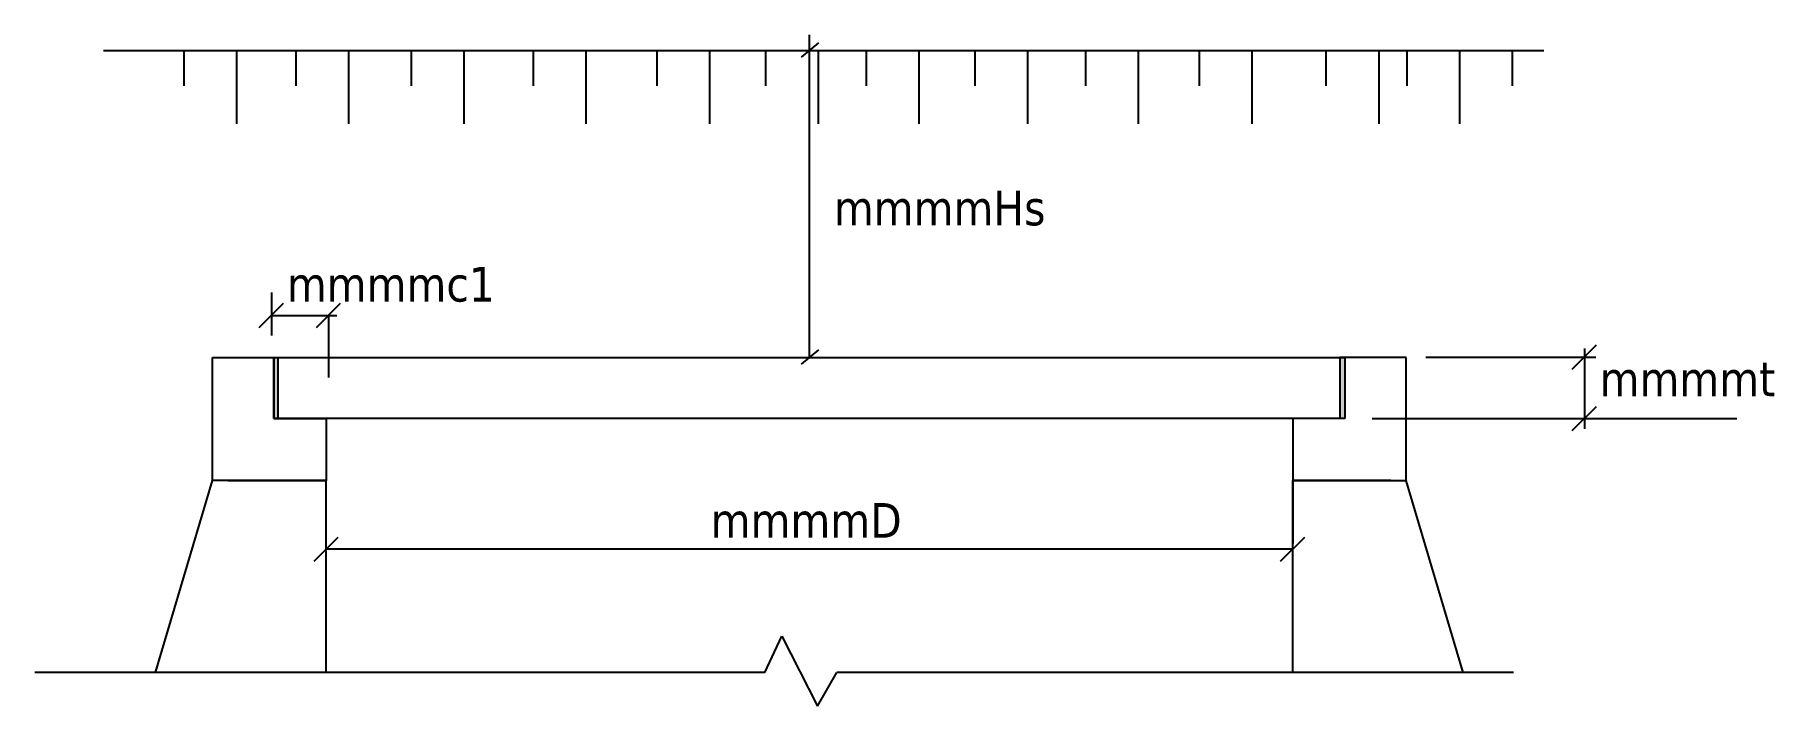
# Model space of a CAD drawing. Header units: millimetres. Extents: x 4150 to 16888, y 4080 to 8994.
import ezdxf

# ---------------------------------------------------------------- set-up
doc = ezdxf.new("R2010")
doc.units = ezdxf.units.MM
doc.layers.add('text', color=7, linetype='Continuous', lineweight=15)
doc.styles.add('tahoma', font='tahoma_7.ttf')

msp = doc.modelspace()

# ---------------------------------------------------------------- hatches: boundary and pattern name
at = {"layer": 'text', "lineweight": -3}
h = msp.add_hatch(color=256, dxfattribs=at)
h.dxf.hatch_style = 1
h.paths.add_polyline_path([(5931, 6633), (5901, 6633), (5901, 6187), (5931, 6187)])
h.paths.add_polyline_path([(13744, 6633), (13707, 6633), (13707, 6187), (13744, 6187)])

# ---------------------------------------------------------------- linework, layer by layer
for p, q in [((5794, 6853), (5971, 7029)), ((6213, 6853), (6390, 7029)), ((15410, 6548), (15587, 6725)), ((15410, 6098), (15587, 6275)), ((6195, 5141), (6372, 5318)), ((13273, 5141), (13450, 5318)), ((9496, 4327), (9622, 4592)), ((9622, 4592), (9881, 4080)), ((9881, 4080), (10023, 4327))]:
    msp.add_line(p, q)
for p, q in [((9890, 8936), (9763, 8831)), ((9823, 6633), (9823, 8994)), ((4654, 8880), (15202, 8880)), ((5241, 8880), (5241, 8620)), ((5628, 8880), (5628, 8343)), ((6062, 8880), (6062, 8620)), ((6448, 8880), (6448, 8343)), ((6907, 8880), (6907, 8620)), ((7293, 8880), (7293, 8343)), ((7800, 8880), (7800, 8620)), ((8186, 8880), (8186, 8343)), ((8705, 8880), (8705, 8620)), ((9092, 8880), (9092, 8343)), ((9502, 8880), (9502, 8620)), ((9888, 8880), (9888, 8343)), ((10238, 8880), (10238, 8620)), ((10625, 8880), (10625, 8343)), ((11035, 8880), (11035, 8620)), ((11421, 8880), (11421, 8343)), ((11844, 8880), (11844, 8620)), ((12230, 8880), (12230, 8343)), ((12677, 8880), (12677, 8620)), ((13063, 8880), (13063, 8343)), ((13606, 8880), (13606, 8620)), ((13992, 8880), (13992, 8343)), ((14197, 8880), (14197, 8620)), ((14584, 8880), (14584, 8343)), ((14970, 8880), (14970, 8620)), ((5883, 7108), (5883, 6905)), ((5883, 6941), (6363, 6941)), ((5883, 6905), (5883, 6794)), ((6302, 6941), (6302, 6486)), ((5451, 5733), (5451, 6633)), ((5451, 6633), (5901, 6633)), ((5901, 6633), (5901, 6187)), ((5901, 6187), (5901, 6633)), ((5901, 6633), (13744, 6633)), ((5901, 6633), (5931, 6633)), ((5931, 6633), (5931, 6187)), ((9890, 6689), (9763, 6584)), ((13707, 6633), (13707, 6187)), ((13744, 6633), (13707, 6633)), ((13744, 6633), (13744, 6187)), ((14194, 6633), (13744, 6633)), ((13744, 6633), (13744, 6187)), ((14194, 5733), (14194, 6633)), ((14336, 6636), (15581, 6636)), ((15499, 6699), (15499, 6111)), ((5901, 6187), (6283, 6187)), ((13744, 6187), (5901, 6187)), ((6283, 6187), (6283, 5733)), ((13744, 6187), (13362, 6187)), ((13362, 6187), (13362, 5733)), ((13944, 6187), (16614, 6187)), ((5034, 4327), (5451, 5733)), ((6283, 5733), (5451, 5733)), ((5565, 5733), (6283, 5733)), ((6283, 4327), (6283, 5733)), ((13362, 4327), (13362, 5733)), ((14081, 5733), (13362, 5733)), ((13362, 5733), (14194, 5733)), ((13362, 5732), (13362, 5271)), ((14611, 4327), (14194, 5733))]:
    msp.add_line(p, q, dxfattribs=at)
at = {"layer": 'text', "color": 0, "lineweight": -3}
for p, q in [((13362, 5229), (6283, 5229)), ((9496, 4327), (4150, 4327)), ((14980, 4327), (10023, 4327))]:
    msp.add_line(p, q, dxfattribs=at)
at = {"layer": 'text', "lineweight": -3}
for points in [[(16476, 6630), (16477, 6630), (16477, 6633)], [(13365, 5274), (13365, 5272), (13362, 5273)]]:
    msp.add_solid(points, dxfattribs=at)

# ---------------------------------------------------------------- texts
at = {"layer": 'text', "lineweight": -3, "style": 'tahoma'}
for s, p in [('mmmmHs', (10002, 7600)), ('mmmmc1', (5996, 7042)), ('mmmmt', (15610, 6349)), ('mmmmD', (9100, 5313))]:
    msp.add_text(s, height=254.1, dxfattribs=at).set_placement(p)

doc.saveas('drawing.dxf')
